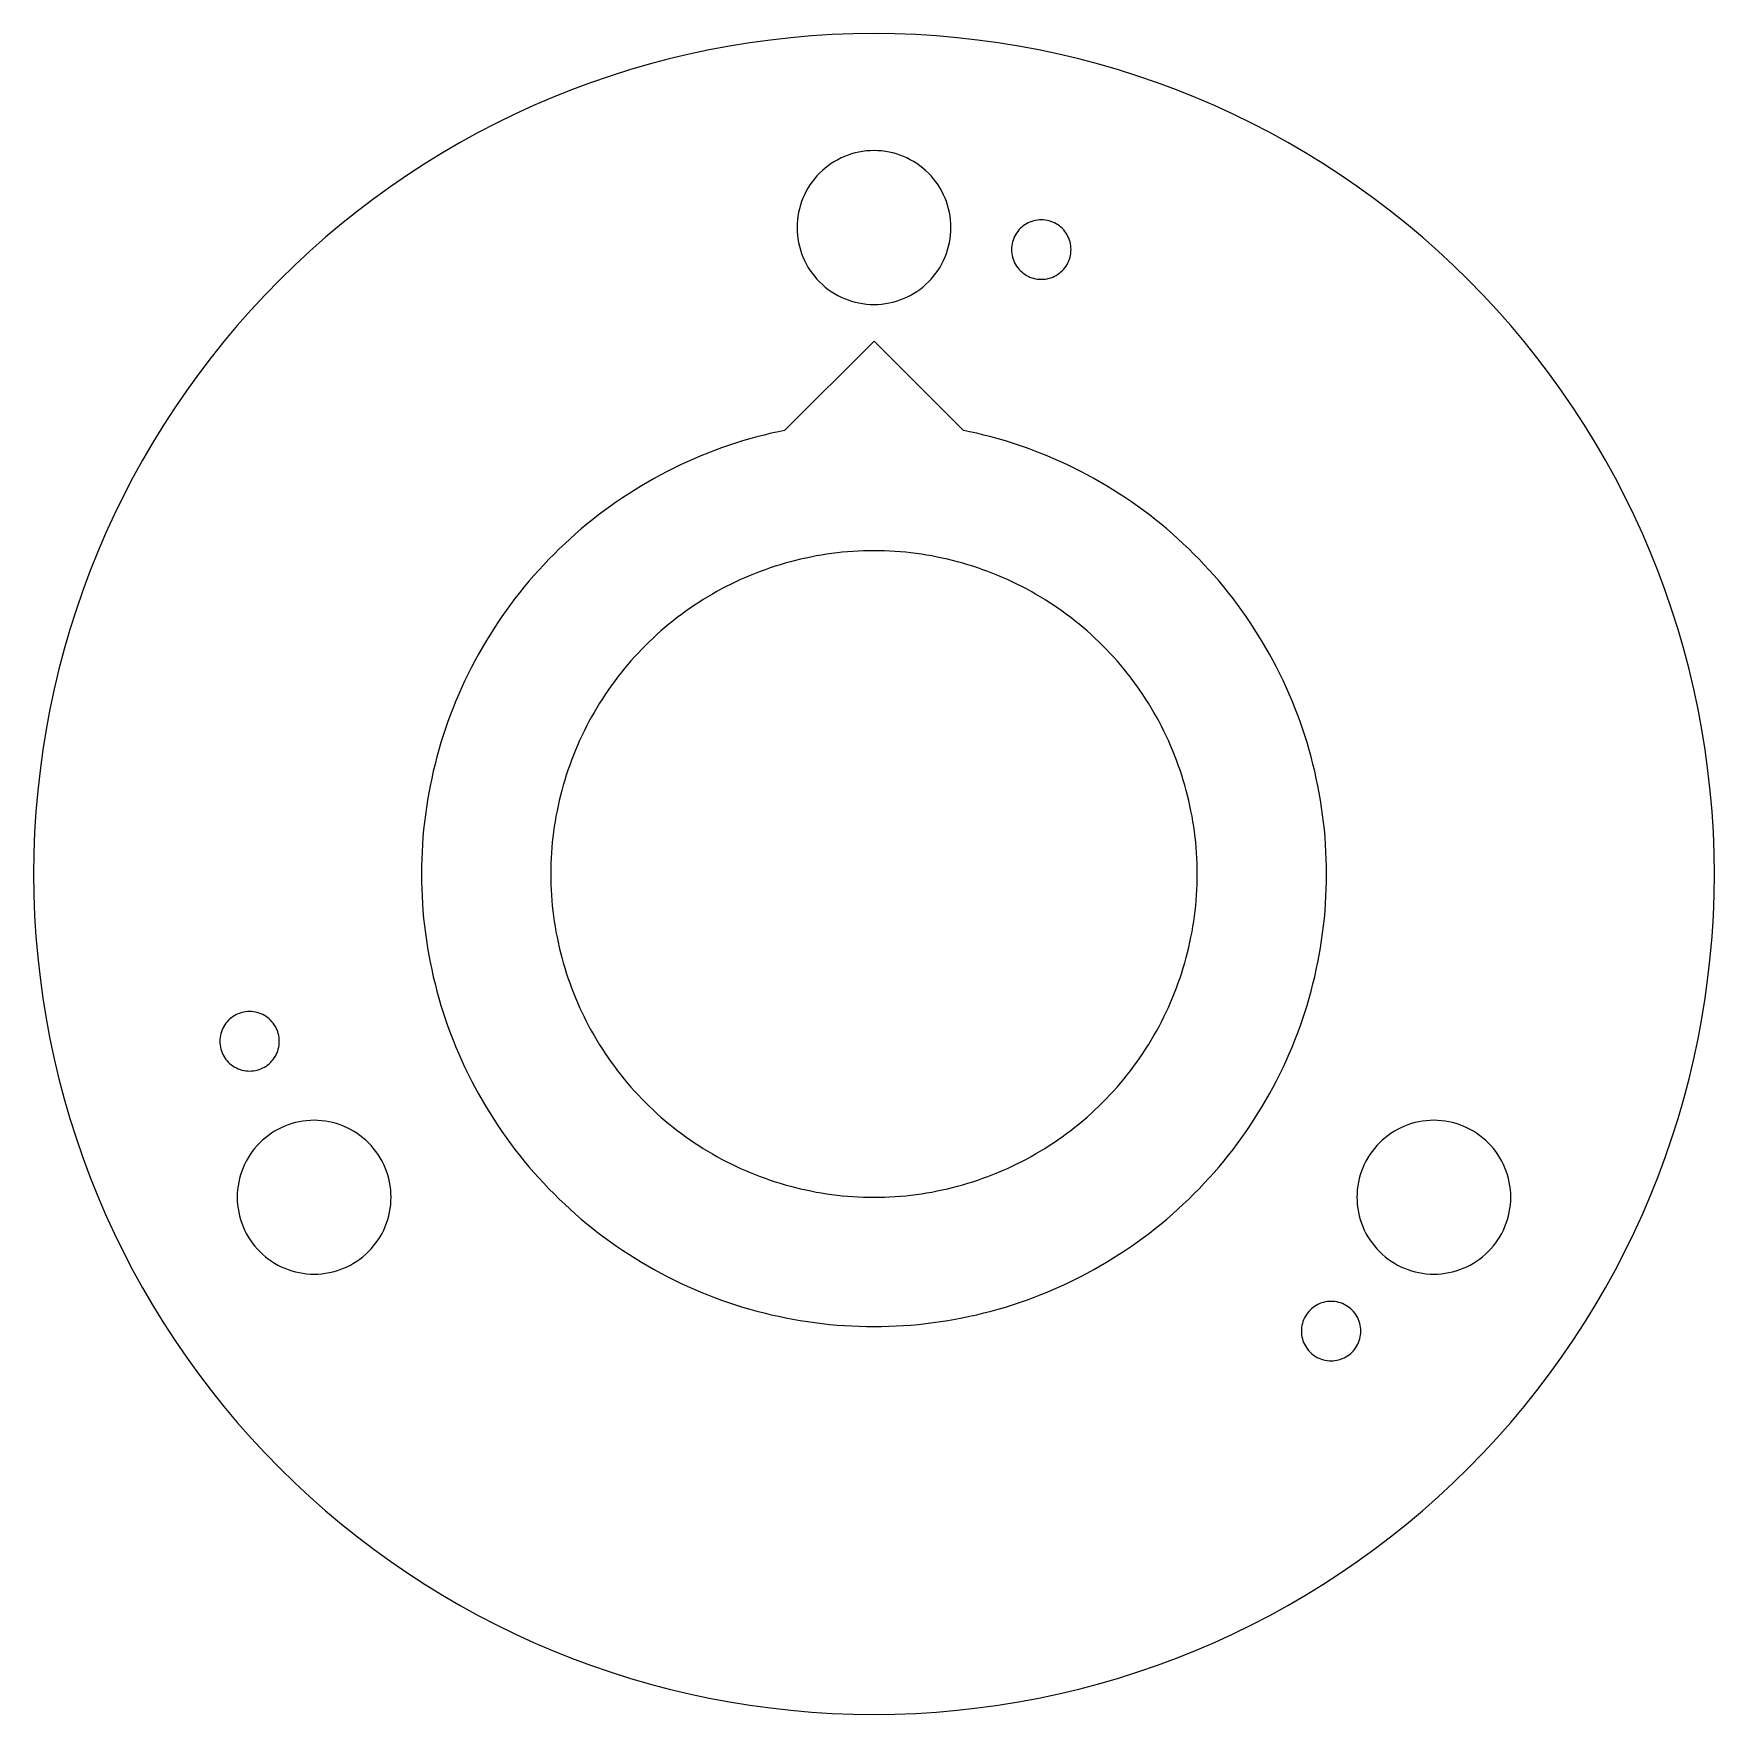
# Model space of a CAD drawing. Extents: x -105 to 105, y -35 to 35.
# Drawn here: x -32.5 to 32.5, y -32.5 to 32.5 of the extents above; entities that cross this region are included whole.
import ezdxf

# ---------------------------------------------------------------- set-up
doc = ezdxf.new("R2010")
doc.units = 0
doc.layers.get('0').update_dxf_attribs({"linetype": 'CONTINUOUS'})

msp = doc.modelspace()

# ---------------------------------------------------------------- linework, layer by layer
for points in [[(0, 32.5, 0.414214), (-32.5, 0, 0.414214), (0, -32.5, 0.414214), (32.5, 0, 0.414214)], [(0, 27.975, 0.414214), (-2.975, 25, 0.414214), (0, 22.025, 0.414214), (2.975, 25, 0.414214)], [(-21.651, -9.525, 0.414214), (-24.626, -12.5, 0.414214), (-21.651, -15.475, 0.414214), (-18.676, -12.5, 0.414214)], [(21.651, -9.525, 0.414214), (18.676, -12.5, 0.414214), (21.651, -15.475, 0.414214), (24.626, -12.5, 0.414214)]]:
    msp.add_lwpolyline(points, format="xyb", close=True)
for points in [[(7.62, 24.148), (7.618, 24.223), (7.611, 24.298), (7.598, 24.372), (7.581, 24.446), (7.559, 24.518), (7.533, 24.588), (7.502, 24.657), (7.466, 24.723), (7.427, 24.787), (7.383, 24.848), (7.335, 24.906), (7.284, 24.961), (7.229, 25.013), (7.171, 25.061), (7.109, 25.104), (7.045, 25.144), (6.979, 25.18), (6.911, 25.211), (6.84, 25.237), (6.768, 25.259), (6.695, 25.276), (6.621, 25.288), (6.546, 25.296), (6.47, 25.298), (6.395, 25.296), (6.32, 25.288), (6.246, 25.276), (6.173, 25.259), (6.101, 25.237), (6.03, 25.211), (5.962, 25.18), (5.895, 25.144), (5.832, 25.104), (5.77, 25.061), (5.712, 25.013), (5.657, 24.961), (5.606, 24.906), (5.558, 24.848), (5.514, 24.787), (5.475, 24.723), (5.439, 24.657), (5.408, 24.588), (5.382, 24.518), (5.36, 24.446), (5.343, 24.372), (5.33, 24.298), (5.323, 24.223), (5.32, 24.148), (5.323, 24.073), (5.33, 23.998), (5.343, 23.924), (5.36, 23.851), (5.382, 23.779), (5.408, 23.708), (5.439, 23.64), (5.475, 23.573), (5.514, 23.509), (5.558, 23.448), (5.606, 23.39), (5.657, 23.335), (5.712, 23.284), (5.77, 23.236), (5.832, 23.192), (5.895, 23.152), (5.962, 23.117), (6.03, 23.086), (6.101, 23.059), (6.173, 23.037), (6.246, 23.02), (6.32, 23.008), (6.395, 23.001), (6.47, 22.998), (6.546, 23.001), (6.621, 23.008), (6.695, 23.02), (6.768, 23.037), (6.84, 23.059), (6.911, 23.086), (6.979, 23.117), (7.045, 23.152), (7.109, 23.192), (7.171, 23.236), (7.229, 23.284), (7.284, 23.335), (7.335, 23.39), (7.383, 23.448), (7.427, 23.509), (7.466, 23.573), (7.502, 23.64), (7.533, 23.708), (7.559, 23.779), (7.581, 23.851), (7.598, 23.924), (7.611, 23.998), (7.618, 24.073)], [(-3.457, 17.154), (-3.694, 17.105), (-3.974, 17.042), (-4.252, 16.975), (-4.529, 16.903), (-4.805, 16.827), (-5.08, 16.746), (-5.353, 16.66), (-5.625, 16.571), (-5.895, 16.477), (-6.164, 16.378), (-6.431, 16.275), (-6.697, 16.168), (-6.961, 16.056), (-7.222, 15.94), (-7.482, 15.82), (-7.74, 15.696), (-7.996, 15.567), (-8.25, 15.434), (-8.501, 15.297), (-8.75, 15.155), (-8.997, 15.01), (-9.241, 14.861), (-9.483, 14.708), (-9.723, 14.551), (-9.96, 14.39), (-10.194, 14.225), (-10.425, 14.056), (-10.653, 13.884), (-10.879, 13.707), (-11.102, 13.527), (-11.321, 13.344), (-11.538, 13.157), (-11.752, 12.966), (-11.962, 12.772), (-12.17, 12.575), (-12.374, 12.374), (-12.575, 12.17), (-12.772, 11.962), (-12.966, 11.752), (-13.157, 11.538), (-13.344, 11.321), (-13.527, 11.102), (-13.707, 10.879), (-13.884, 10.653), (-14.056, 10.425), (-14.225, 10.194), (-14.39, 9.96), (-14.551, 9.723), (-14.708, 9.483), (-14.861, 9.241), (-15.01, 8.997), (-15.155, 8.75), (-15.297, 8.501), (-15.434, 8.25), (-15.567, 7.996), (-15.696, 7.74), (-15.82, 7.482), (-15.94, 7.222), (-16.056, 6.961), (-16.168, 6.697), (-16.275, 6.431), (-16.378, 6.164), (-16.477, 5.895), (-16.571, 5.625), (-16.66, 5.353), (-16.746, 5.08), (-16.827, 4.805), (-16.903, 4.529), (-16.975, 4.252), (-17.042, 3.974), (-17.105, 3.694), (-17.163, 3.414), (-17.217, 3.133), (-17.266, 2.851), (-17.31, 2.568), (-17.35, 2.284), (-17.385, 2), (-17.416, 1.715), (-17.442, 1.43), (-17.463, 1.145), (-17.479, 0.859), (-17.491, 0.573), (-17.498, 0.286), (-17.5, 0), (-17.498, -0.286), (-17.491, -0.573), (-17.479, -0.859), (-17.463, -1.145), (-17.442, -1.43), (-17.416, -1.715), (-17.385, -2), (-17.35, -2.284), (-17.31, -2.568), (-17.266, -2.851), (-17.217, -3.133), (-17.163, -3.414), (-17.105, -3.694), (-17.042, -3.974), (-16.975, -4.252), (-16.903, -4.529), (-16.827, -4.805), (-16.746, -5.08), (-16.66, -5.353), (-16.571, -5.625), (-16.477, -5.895), (-16.378, -6.164), (-16.275, -6.431), (-16.168, -6.697), (-16.056, -6.961), (-15.94, -7.222), (-15.82, -7.482), (-15.696, -7.74), (-15.567, -7.996), (-15.434, -8.25), (-15.297, -8.501), (-15.155, -8.75), (-15.01, -8.997), (-14.861, -9.241), (-14.708, -9.483), (-14.551, -9.723), (-14.39, -9.96), (-14.225, -10.194), (-14.056, -10.425), (-13.884, -10.653), (-13.707, -10.879), (-13.527, -11.102), (-13.344, -11.321), (-13.157, -11.538), (-12.966, -11.752), (-12.772, -11.962), (-12.575, -12.17), (-12.374, -12.374), (-12.17, -12.575), (-11.962, -12.772), (-11.752, -12.966), (-11.538, -13.157), (-11.321, -13.344), (-11.102, -13.527), (-10.879, -13.707), (-10.653, -13.884), (-10.425, -14.056), (-10.194, -14.225), (-9.96, -14.39), (-9.723, -14.551), (-9.483, -14.708), (-9.241, -14.861), (-8.997, -15.01), (-8.75, -15.155), (-8.501, -15.297), (-8.25, -15.434), (-7.996, -15.567), (-7.74, -15.696), (-7.482, -15.82), (-7.222, -15.94), (-6.961, -16.056), (-6.697, -16.168), (-6.431, -16.275), (-6.164, -16.378), (-5.895, -16.477), (-5.625, -16.571), (-5.353, -16.66), (-5.08, -16.746), (-4.805, -16.827), (-4.529, -16.903), (-4.252, -16.975), (-3.974, -17.042), (-3.694, -17.105), (-3.414, -17.163), (-3.133, -17.217), (-2.851, -17.266), (-2.568, -17.31), (-2.284, -17.35), (-2, -17.385), (-1.715, -17.416), (-1.43, -17.442), (-1.145, -17.463), (-0.859, -17.479), (-0.573, -17.491), (-0.286, -17.498), (0, -17.5), (0.286, -17.498), (0.573, -17.491), (0.859, -17.479), (1.145, -17.463), (1.43, -17.442), (1.715, -17.416), (2, -17.385), (2.284, -17.35), (2.568, -17.31), (2.851, -17.266), (3.133, -17.217), (3.414, -17.163), (3.694, -17.105), (3.974, -17.042), (4.252, -16.975), (4.529, -16.903), (4.805, -16.827), (5.08, -16.746), (5.353, -16.66), (5.625, -16.571), (5.895, -16.477), (6.164, -16.378), (6.431, -16.275), (6.697, -16.168), (6.961, -16.056), (7.222, -15.94), (7.482, -15.82), (7.74, -15.696), (7.996, -15.567), (8.25, -15.434), (8.501, -15.297), (8.75, -15.155), (8.997, -15.01), (9.241, -14.861), (9.483, -14.708), (9.723, -14.551), (9.96, -14.39), (10.194, -14.225), (10.425, -14.056), (10.653, -13.884), (10.879, -13.707), (11.102, -13.527), (11.321, -13.344), (11.538, -13.157), (11.752, -12.966), (11.962, -12.772), (12.17, -12.575), (12.374, -12.374), (12.575, -12.17), (12.772, -11.962), (12.966, -11.752), (13.157, -11.538), (13.344, -11.321), (13.527, -11.102), (13.707, -10.879), (13.884, -10.653), (14.056, -10.425), (14.225, -10.194), (14.39, -9.96), (14.551, -9.723), (14.708, -9.483), (14.861, -9.241), (15.01, -8.997), (15.155, -8.75), (15.297, -8.501), (15.434, -8.25), (15.567, -7.996), (15.696, -7.74), (15.82, -7.482), (15.94, -7.222), (16.056, -6.961), (16.168, -6.697), (16.275, -6.431), (16.378, -6.164), (16.477, -5.895), (16.571, -5.625), (16.66, -5.353), (16.746, -5.08), (16.827, -4.805), (16.903, -4.529), (16.975, -4.252), (17.042, -3.974), (17.105, -3.694), (17.163, -3.414), (17.217, -3.133), (17.266, -2.851), (17.31, -2.568), (17.35, -2.284), (17.385, -2), (17.416, -1.715), (17.442, -1.43), (17.463, -1.145), (17.479, -0.859), (17.491, -0.573), (17.498, -0.286), (17.5, 0), (17.498, 0.286), (17.491, 0.573), (17.479, 0.859), (17.463, 1.145), (17.442, 1.43), (17.416, 1.715), (17.385, 2), (17.35, 2.284), (17.31, 2.568), (17.266, 2.851), (17.217, 3.133), (17.163, 3.414), (17.105, 3.694), (17.042, 3.974), (16.975, 4.252), (16.903, 4.529), (16.827, 4.805), (16.746, 5.08), (16.66, 5.353), (16.571, 5.625), (16.477, 5.895), (16.378, 6.164), (16.275, 6.431), (16.168, 6.697), (16.056, 6.961), (15.94, 7.222), (15.82, 7.482), (15.696, 7.74), (15.567, 7.996), (15.434, 8.25), (15.297, 8.501), (15.155, 8.75), (15.01, 8.997), (14.861, 9.241), (14.708, 9.483), (14.551, 9.723), (14.39, 9.96), (14.225, 10.194), (14.056, 10.425), (13.884, 10.653), (13.707, 10.879), (13.527, 11.102), (13.344, 11.321), (13.157, 11.538), (12.966, 11.752), (12.772, 11.962), (12.575, 12.17), (12.374, 12.374), (12.17, 12.575), (11.962, 12.772), (11.752, 12.966), (11.538, 13.157), (11.321, 13.344), (11.102, 13.527), (10.879, 13.707), (10.653, 13.884), (10.425, 14.056), (10.194, 14.225), (9.96, 14.39), (9.723, 14.551), (9.483, 14.708), (9.241, 14.861), (8.997, 15.01), (8.75, 15.155), (8.501, 15.297), (8.25, 15.434), (7.996, 15.567), (7.74, 15.696), (7.482, 15.82), (7.222, 15.94), (6.961, 16.056), (6.697, 16.168), (6.431, 16.275), (6.164, 16.378), (5.895, 16.477), (5.625, 16.571), (5.353, 16.66), (5.08, 16.746), (4.805, 16.827), (4.529, 16.903), (4.252, 16.975), (3.974, 17.042), (3.694, 17.105), (3.457, 17.154), (0, 20.612)], [(12.5, 0), (12.499, 0.205), (12.494, 0.409), (12.485, 0.613), (12.474, 0.818), (12.458, 1.022), (12.44, 1.225), (12.418, 1.429), (12.393, 1.632), (12.365, 1.834), (12.333, 2.036), (12.298, 2.238), (12.259, 2.439), (12.218, 2.639), (12.173, 2.838), (12.125, 3.037), (12.073, 3.235), (12.019, 3.432), (11.961, 3.628), (11.9, 3.824), (11.836, 4.018), (11.769, 4.211), (11.699, 4.403), (11.625, 4.594), (11.548, 4.784), (11.469, 4.972), (11.386, 5.159), (11.3, 5.345), (11.211, 5.529), (11.119, 5.711), (11.024, 5.893), (10.926, 6.072), (10.825, 6.25), (10.722, 6.426), (10.615, 6.601), (10.506, 6.774), (10.394, 6.945), (10.279, 7.114), (10.161, 7.281), (10.04, 7.446), (9.917, 7.61), (9.791, 7.771), (9.662, 7.93), (9.531, 8.087), (9.398, 8.242), (9.262, 8.394), (9.123, 8.545), (8.982, 8.693), (8.838, 8.838), (8.693, 8.982), (8.545, 9.123), (8.394, 9.262), (8.242, 9.398), (8.087, 9.531), (7.93, 9.662), (7.771, 9.791), (7.61, 9.917), (7.446, 10.04), (7.281, 10.161), (7.114, 10.279), (6.945, 10.394), (6.774, 10.506), (6.601, 10.615), (6.426, 10.722), (6.25, 10.825), (6.072, 10.926), (5.893, 11.024), (5.711, 11.119), (5.529, 11.211), (5.345, 11.3), (5.159, 11.386), (4.972, 11.469), (4.784, 11.548), (4.594, 11.625), (4.403, 11.699), (4.211, 11.769), (4.018, 11.836), (3.824, 11.9), (3.628, 11.961), (3.432, 12.019), (3.235, 12.073), (3.037, 12.125), (2.838, 12.173), (2.639, 12.218), (2.439, 12.259), (2.238, 12.298), (2.036, 12.333), (1.834, 12.365), (1.632, 12.393), (1.429, 12.418), (1.225, 12.44), (1.022, 12.458), (0.818, 12.474), (0.613, 12.485), (0.409, 12.494), (0.205, 12.499), (0, 12.5), (-0.205, 12.499), (-0.409, 12.494), (-0.613, 12.485), (-0.818, 12.474), (-1.022, 12.458), (-1.225, 12.44), (-1.429, 12.418), (-1.632, 12.393), (-1.834, 12.365), (-2.036, 12.333), (-2.238, 12.298), (-2.439, 12.259), (-2.639, 12.218), (-2.838, 12.173), (-3.037, 12.125), (-3.235, 12.073), (-3.432, 12.019), (-3.628, 11.961), (-3.824, 11.9), (-4.018, 11.836), (-4.211, 11.769), (-4.403, 11.699), (-4.594, 11.625), (-4.784, 11.548), (-4.972, 11.469), (-5.159, 11.386), (-5.345, 11.3), (-5.529, 11.211), (-5.711, 11.119), (-5.893, 11.024), (-6.072, 10.926), (-6.25, 10.825), (-6.426, 10.722), (-6.601, 10.615), (-6.774, 10.506), (-6.945, 10.394), (-7.114, 10.279), (-7.281, 10.161), (-7.446, 10.04), (-7.61, 9.917), (-7.771, 9.791), (-7.93, 9.662), (-8.087, 9.531), (-8.242, 9.398), (-8.394, 9.262), (-8.545, 9.123), (-8.693, 8.982), (-8.838, 8.838), (-8.982, 8.693), (-9.123, 8.545), (-9.262, 8.394), (-9.398, 8.242), (-9.531, 8.087), (-9.662, 7.93), (-9.791, 7.771), (-9.917, 7.61), (-10.04, 7.446), (-10.161, 7.281), (-10.279, 7.114), (-10.394, 6.945), (-10.506, 6.774), (-10.615, 6.601), (-10.722, 6.426), (-10.825, 6.25), (-10.926, 6.072), (-11.024, 5.893), (-11.119, 5.711), (-11.211, 5.529), (-11.3, 5.345), (-11.386, 5.159), (-11.469, 4.972), (-11.548, 4.784), (-11.625, 4.594), (-11.699, 4.403), (-11.769, 4.211), (-11.836, 4.018), (-11.9, 3.824), (-11.961, 3.628), (-12.019, 3.432), (-12.073, 3.235), (-12.125, 3.037), (-12.173, 2.838), (-12.218, 2.639), (-12.259, 2.439), (-12.298, 2.238), (-12.333, 2.036), (-12.365, 1.834), (-12.393, 1.632), (-12.418, 1.429), (-12.44, 1.225), (-12.458, 1.022), (-12.474, 0.818), (-12.485, 0.613), (-12.494, 0.409), (-12.499, 0.205), (-12.5, 0), (-12.499, -0.205), (-12.494, -0.409), (-12.485, -0.613), (-12.474, -0.818), (-12.458, -1.022), (-12.44, -1.225), (-12.418, -1.429), (-12.393, -1.632), (-12.365, -1.834), (-12.333, -2.036), (-12.298, -2.238), (-12.259, -2.439), (-12.218, -2.639), (-12.173, -2.838), (-12.125, -3.037), (-12.073, -3.235), (-12.019, -3.432), (-11.961, -3.628), (-11.9, -3.824), (-11.836, -4.018), (-11.769, -4.211), (-11.699, -4.403), (-11.625, -4.594), (-11.548, -4.784), (-11.469, -4.972), (-11.386, -5.159), (-11.3, -5.345), (-11.211, -5.529), (-11.119, -5.711), (-11.024, -5.893), (-10.926, -6.072), (-10.825, -6.25), (-10.722, -6.426), (-10.615, -6.601), (-10.506, -6.774), (-10.394, -6.945), (-10.279, -7.114), (-10.161, -7.281), (-10.04, -7.446), (-9.917, -7.61), (-9.791, -7.771), (-9.662, -7.93), (-9.531, -8.087), (-9.398, -8.242), (-9.262, -8.394), (-9.123, -8.545), (-8.982, -8.693), (-8.838, -8.838), (-8.693, -8.982), (-8.545, -9.123), (-8.394, -9.262), (-8.242, -9.398), (-8.087, -9.531), (-7.93, -9.662), (-7.771, -9.791), (-7.61, -9.917), (-7.446, -10.04), (-7.281, -10.161), (-7.114, -10.279), (-6.945, -10.394), (-6.774, -10.506), (-6.601, -10.615), (-6.426, -10.722), (-6.25, -10.825), (-6.072, -10.926), (-5.893, -11.024), (-5.711, -11.119), (-5.529, -11.211), (-5.345, -11.3), (-5.159, -11.386), (-4.972, -11.469), (-4.784, -11.548), (-4.594, -11.625), (-4.403, -11.699), (-4.211, -11.769), (-4.018, -11.836), (-3.824, -11.9), (-3.628, -11.961), (-3.432, -12.019), (-3.235, -12.073), (-3.037, -12.125), (-2.838, -12.173), (-2.639, -12.218), (-2.439, -12.259), (-2.238, -12.298), (-2.036, -12.333), (-1.834, -12.365), (-1.632, -12.393), (-1.429, -12.418), (-1.225, -12.44), (-1.022, -12.458), (-0.818, -12.474), (-0.613, -12.485), (-0.409, -12.494), (-0.205, -12.499), (0, -12.5), (0.205, -12.499), (0.409, -12.494), (0.613, -12.485), (0.818, -12.474), (1.022, -12.458), (1.225, -12.44), (1.429, -12.418), (1.632, -12.393), (1.834, -12.365), (2.036, -12.333), (2.238, -12.298), (2.439, -12.259), (2.639, -12.218), (2.838, -12.173), (3.037, -12.125), (3.235, -12.073), (3.432, -12.019), (3.628, -11.961), (3.824, -11.9), (4.018, -11.836), (4.211, -11.769), (4.403, -11.699), (4.594, -11.625), (4.784, -11.548), (4.972, -11.469), (5.159, -11.386), (5.345, -11.3), (5.529, -11.211), (5.711, -11.119), (5.893, -11.024), (6.072, -10.926), (6.25, -10.825), (6.426, -10.722), (6.601, -10.615), (6.774, -10.506), (6.945, -10.394), (7.114, -10.279), (7.281, -10.161), (7.446, -10.04), (7.61, -9.917), (7.771, -9.791), (7.93, -9.662), (8.087, -9.531), (8.242, -9.398), (8.394, -9.262), (8.545, -9.123), (8.693, -8.982), (8.838, -8.838), (8.982, -8.693), (9.123, -8.545), (9.262, -8.394), (9.398, -8.242), (9.531, -8.087), (9.662, -7.93), (9.791, -7.771), (9.917, -7.61), (10.04, -7.446), (10.161, -7.281), (10.279, -7.114), (10.394, -6.945), (10.506, -6.774), (10.615, -6.601), (10.722, -6.426), (10.825, -6.25), (10.926, -6.072), (11.024, -5.893), (11.119, -5.711), (11.211, -5.529), (11.3, -5.345), (11.386, -5.159), (11.469, -4.972), (11.548, -4.784), (11.625, -4.594), (11.699, -4.403), (11.769, -4.211), (11.836, -4.018), (11.9, -3.824), (11.961, -3.628), (12.019, -3.432), (12.073, -3.235), (12.125, -3.037), (12.173, -2.838), (12.218, -2.639), (12.259, -2.439), (12.298, -2.238), (12.333, -2.036), (12.365, -1.834), (12.393, -1.632), (12.418, -1.429), (12.44, -1.225), (12.458, -1.022), (12.474, -0.818), (12.485, -0.613), (12.494, -0.409), (12.499, -0.205)], [(-22.998, -6.47), (-23.001, -6.395), (-23.008, -6.32), (-23.02, -6.246), (-23.037, -6.173), (-23.059, -6.101), (-23.086, -6.03), (-23.117, -5.962), (-23.152, -5.895), (-23.192, -5.832), (-23.236, -5.77), (-23.284, -5.712), (-23.335, -5.657), (-23.39, -5.606), (-23.448, -5.558), (-23.509, -5.514), (-23.573, -5.475), (-23.64, -5.439), (-23.708, -5.408), (-23.779, -5.382), (-23.851, -5.36), (-23.924, -5.343), (-23.998, -5.33), (-24.073, -5.323), (-24.148, -5.32), (-24.223, -5.323), (-24.298, -5.33), (-24.372, -5.343), (-24.446, -5.36), (-24.518, -5.382), (-24.588, -5.408), (-24.657, -5.439), (-24.723, -5.475), (-24.787, -5.514), (-24.848, -5.558), (-24.906, -5.606), (-24.961, -5.657), (-25.013, -5.712), (-25.061, -5.77), (-25.104, -5.832), (-25.144, -5.895), (-25.18, -5.962), (-25.211, -6.03), (-25.237, -6.101), (-25.259, -6.173), (-25.276, -6.246), (-25.288, -6.32), (-25.296, -6.395), (-25.298, -6.47), (-25.296, -6.546), (-25.288, -6.621), (-25.276, -6.695), (-25.259, -6.768), (-25.237, -6.84), (-25.211, -6.911), (-25.18, -6.979), (-25.144, -7.045), (-25.104, -7.109), (-25.061, -7.171), (-25.013, -7.229), (-24.961, -7.284), (-24.906, -7.335), (-24.848, -7.383), (-24.787, -7.427), (-24.723, -7.466), (-24.657, -7.502), (-24.588, -7.533), (-24.518, -7.559), (-24.446, -7.581), (-24.372, -7.598), (-24.298, -7.611), (-24.223, -7.618), (-24.148, -7.62), (-24.073, -7.618), (-23.998, -7.611), (-23.924, -7.598), (-23.851, -7.581), (-23.779, -7.559), (-23.708, -7.533), (-23.64, -7.502), (-23.573, -7.466), (-23.509, -7.427), (-23.448, -7.383), (-23.39, -7.335), (-23.335, -7.284), (-23.284, -7.229), (-23.236, -7.171), (-23.192, -7.109), (-23.152, -7.045), (-23.117, -6.979), (-23.086, -6.911), (-23.059, -6.84), (-23.037, -6.768), (-23.02, -6.695), (-23.008, -6.621), (-23.001, -6.546)], [(18.828, -17.678), (18.825, -17.602), (18.818, -17.528), (18.806, -17.453), (18.788, -17.38), (18.767, -17.308), (18.74, -17.238), (18.709, -17.169), (18.674, -17.103), (18.634, -17.039), (18.59, -16.978), (18.542, -16.919), (18.491, -16.865), (18.436, -16.813), (18.378, -16.765), (18.317, -16.721), (18.253, -16.682), (18.186, -16.646), (18.118, -16.615), (18.047, -16.589), (17.975, -16.567), (17.902, -16.55), (17.828, -16.538), (17.753, -16.53), (17.678, -16.528), (17.602, -16.53), (17.528, -16.538), (17.453, -16.55), (17.38, -16.567), (17.308, -16.589), (17.238, -16.615), (17.169, -16.646), (17.103, -16.682), (17.039, -16.721), (16.978, -16.765), (16.919, -16.813), (16.865, -16.865), (16.813, -16.919), (16.765, -16.978), (16.721, -17.039), (16.682, -17.103), (16.646, -17.169), (16.615, -17.238), (16.589, -17.308), (16.567, -17.38), (16.55, -17.453), (16.538, -17.528), (16.53, -17.602), (16.528, -17.678), (16.53, -17.753), (16.538, -17.828), (16.55, -17.902), (16.567, -17.975), (16.589, -18.047), (16.615, -18.118), (16.646, -18.186), (16.682, -18.253), (16.721, -18.317), (16.765, -18.378), (16.813, -18.436), (16.865, -18.491), (16.919, -18.542), (16.978, -18.59), (17.039, -18.634), (17.103, -18.674), (17.169, -18.709), (17.238, -18.74), (17.308, -18.767), (17.38, -18.788), (17.453, -18.806), (17.528, -18.818), (17.602, -18.825), (17.678, -18.828), (17.753, -18.825), (17.828, -18.818), (17.902, -18.806), (17.975, -18.788), (18.047, -18.767), (18.118, -18.74), (18.186, -18.709), (18.253, -18.674), (18.317, -18.634), (18.378, -18.59), (18.436, -18.542), (18.491, -18.491), (18.542, -18.436), (18.59, -18.378), (18.634, -18.317), (18.674, -18.253), (18.709, -18.186), (18.74, -18.118), (18.767, -18.047), (18.788, -17.975), (18.806, -17.902), (18.818, -17.828), (18.825, -17.753)]]:
    msp.add_lwpolyline(points, close=True)

doc.saveas('drawing.dxf')
